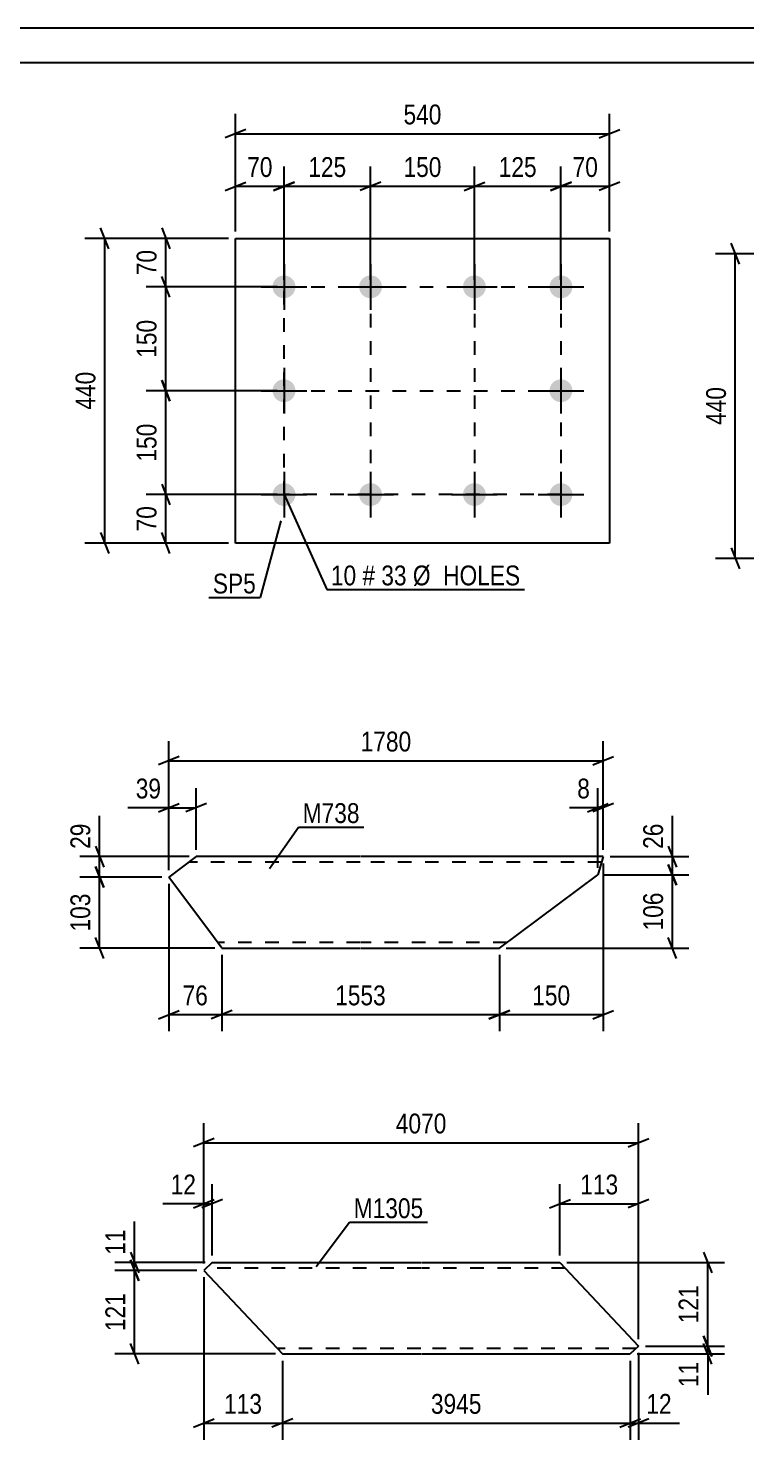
# Model space of a CAD drawing. Header units: millimetres. Extents: x 0 to 594, y 0 to 420.
# Drawn here: x 203.4 to 307, y 216.1 to 420 of the extents above; entities that cross this region are included whole.
import ezdxf

# ---------------------------------------------------------------- set-up
doc = ezdxf.new("R2010")
doc.units = ezdxf.units.MM
doc.linetypes.add('DXK_LINE_DOT2', pattern=[3.9198, 1.9599, -1.9599])
doc.styles.add('Arial Narrow', font='ARIALN.TTF', dxfattribs={"height": 0.2})

# ---------------------------------------------------------------- blocks, each defined once
blk = doc.blocks.new('Unknown-761556727-1163')
at = {"color": 5, "linetype": 'Continuous'}
for p, q in [((594, 420), (0, 420)), ((589, 415), (5, 415))]:
    blk.add_line(p, q, dxfattribs=at)
blk = doc.blocks.new('Part-761556727-6976 - 6975')
at = {"color": 2, "linetype": 'Continuous'}
for p, q in [((229.91, 241.75), (228.71, 240.61)), ((228.71, 240.61), (240.06, 228.55)), ((229.91, 241.75), (260.06, 241.75)), ((260.16, 241.75), (280.16, 241.75)), ((280.16, 241.75), (291.51, 229.68)), ((240.06, 228.55), (260.06, 228.55)), ((260.16, 228.55), (290.3, 228.55)), ((291.51, 229.68), (290.3, 228.55))]:
    blk.add_line(p, q, dxfattribs=at)
at = {"color": 7, "linetype": 'DXK_LINE_DOT2'}
for p, q in [((260.06, 240.95), (229.06, 240.95)), ((280.91, 240.95), (260.16, 240.95)), ((260.06, 229.35), (239.3, 229.35)), ((291.15, 229.35), (260.16, 229.35))]:
    blk.add_line(p, q, dxfattribs=at)
blk = doc.blocks.new('Part-761556727-6948 - 6946')
at = {"color": 2, "linetype": 'Continuous'}
for p, q in [((227.6, 300.36), (223.66, 297.42)), ((251.3, 300.36), (227.6, 300.36)), ((286.39, 300.36), (251.4, 300.36)), ((286.39, 300.36), (285.61, 297.73)), ((271.4, 287.16), (285.61, 297.73)), ((230.11, 288.76), (223.66, 297.42)), ((231.3, 287.16), (230.11, 288.76)), ((231.3, 287.16), (251.3, 287.16)), ((251.4, 287.16), (271.4, 287.16))]:
    blk.add_line(p, q, dxfattribs=at)
at = {"color": 7, "linetype": 'DXK_LINE_DOT2'}
for p, q in [((251.3, 299.56), (226.53, 299.56)), ((286.15, 299.56), (251.4, 299.56)), ((231.21, 287.28), (230.11, 288.76)), ((251.3, 287.96), (230.7, 287.96)), ((272.47, 287.96), (251.4, 287.96))]:
    blk.add_line(p, q, dxfattribs=at)
blk = doc.blocks.new('Part-761556727-7062 - 7061')
at = {"color": 2, "linetype": 'Continuous'}
for p, q in [((233.3, 345.65), (233.3, 389.65)), ((233.3, 389.65), (287.3, 389.65)), ((287.3, 389.65), (287.3, 345.65)), ((287.3, 345.65), (233.3, 345.65))]:
    blk.add_line(p, q, dxfattribs=at)
blk = doc.blocks.new('Bolt-761556727-7063 - 7061')
at = {"linetype": 'Continuous'}
for points in [[(240.3, 384.3, -1), (240.3, 381, -1)], [(252.8, 384.3, -1), (252.8, 381, -1)], [(267.8, 384.3, -1), (267.8, 381, -1)], [(280.3, 384.3, -1), (280.3, 381, -1)], [(240.3, 369.3, -1), (240.3, 366, -1)], [(280.3, 369.3, -1), (280.3, 366, -1)], [(240.3, 354.3, -1), (240.3, 351, -1)], [(252.8, 354.3, -1), (252.8, 351, -1)], [(267.8, 354.3, -1), (267.8, 351, -1)], [(280.3, 354.3, -1), (280.3, 351, -1)]]:
    blk.add_hatch(color=1, dxfattribs=at).paths.add_polyline_path(points)
at = {"color": 1, "linetype": 'Continuous'}
for p, q in [((240.3, 385.95), (240.3, 379.35)), ((252.8, 385.95), (252.8, 379.35)), ((267.8, 385.95), (267.8, 379.35)), ((280.3, 385.95), (280.3, 379.35)), ((237, 382.65), (243.6, 382.65)), ((249.5, 382.65), (256.1, 382.65)), ((264.5, 382.65), (271.1, 382.65)), ((277, 382.65), (283.6, 382.65)), ((240.3, 370.95), (240.3, 364.35)), ((280.3, 370.95), (280.3, 364.35)), ((237, 367.65), (243.6, 367.65)), ((277, 367.65), (283.6, 367.65)), ((240.3, 355.95), (240.3, 349.35)), ((252.8, 355.95), (252.8, 349.35)), ((267.8, 355.95), (267.8, 349.35)), ((280.3, 355.95), (280.3, 349.35)), ((237, 352.65), (243.6, 352.65)), ((249.5, 352.65), (256.1, 352.65)), ((264.5, 352.65), (271.1, 352.65)), ((277, 352.65), (283.6, 352.65))]:
    blk.add_line(p, q, dxfattribs=at)
blk = doc.blocks.new('Rectangle-761556727-11218 - 7061')
at = {"color": 1, "linetype": 'DXK_LINE_DOT2'}
blk.add_lwpolyline([(240.3, 382.65), (280.3, 382.65), (280.3, 352.65), (240.3, 352.65), (240.3, 382.65)], close=True, dxfattribs=at)
blk = doc.blocks.new('Line-761556727-11228 - 7061')
at = {"color": 1, "linetype": 'DXK_LINE_DOT2'}
blk.add_line((252.8, 382.65), (252.8, 352.65), dxfattribs=at)
blk = doc.blocks.new('Line-761556727-11235 - 7061')
at = {"color": 1, "linetype": 'DXK_LINE_DOT2'}
blk.add_line((267.8, 382.65), (267.8, 352.65), dxfattribs=at)
blk = doc.blocks.new('Line-761556727-11242 - 7061')
at = {"color": 1, "linetype": 'DXK_LINE_DOT2'}
blk.add_line((240.3, 367.65), (280.3, 367.65), dxfattribs=at)
blk = doc.blocks.new('StraightDimension-761556727-7347 - 6975')
at = {"color": 7, "linetype": 'Continuous'}
for p, q in [((228.71, 241.61), (228.71, 261.89)), ((291.51, 230.68), (291.51, 261.89)), ((230.21, 259.64), (227.21, 258.44)), ((228.71, 259.04), (291.51, 259.04)), ((290.01, 258.44), (293.01, 259.64))]:
    blk.add_line(p, q, dxfattribs=at)
at = {"color": 0}
blk.add_wipeout([(264.36, 259.79), (264.36, 263.99), (255.85, 263.99), (255.85, 259.79)], dxfattribs=at)
at = {"color": 3, "style": 'Arial Narrow'}
blk.add_text('4070', height=2.863, dxfattribs=at).set_placement((256.45, 260.39))
blk = doc.blocks.new('StraightDimension-761556727-7323 - 6975')
at = {"color": 7, "linetype": 'Continuous'}
for p, q in [((280.16, 242.75), (280.16, 253.08)), ((291.51, 230.68), (291.51, 253.08)), ((278.66, 249.63), (281.66, 250.83)), ((293.01, 250.83), (290.01, 249.63)), ((280.16, 250.23), (291.51, 250.23))]:
    blk.add_line(p, q, dxfattribs=at)
at = {"color": 0}
blk.add_wipeout([(289.17, 250.98), (289.17, 255.18), (282.49, 255.18), (282.49, 250.98)], dxfattribs=at)
at = {"color": 3, "style": 'Arial Narrow'}
blk.add_text('113', height=2.863, dxfattribs=at).set_placement((283.09, 251.58))
blk = doc.blocks.new('StraightDimension-761556727-11979 - 6975')
at = {"color": 7, "linetype": 'Continuous'}
for p, q in [((228.71, 239.61), (228.71, 216.15)), ((240.06, 227.55), (240.06, 216.15)), ((227.21, 217.95), (230.21, 219.15)), ((228.71, 218.55), (240.06, 218.55)), ((241.56, 219.15), (238.56, 217.95))]:
    blk.add_line(p, q, dxfattribs=at)
at = {"color": 0}
blk.add_wipeout([(237.72, 219.3), (237.72, 223.5), (231.04, 223.5), (231.04, 219.3)], dxfattribs=at)
at = {"color": 3, "style": 'Arial Narrow'}
blk.add_text('113', height=2.863, dxfattribs=at).set_placement((231.64, 219.9))
blk = doc.blocks.new('StraightDimension-761556727-11759 - 6975')
at = {"color": 7, "linetype": 'Continuous'}
for p, q in [((218.11, 243.25), (219.31, 240.25)), ((228.91, 241.75), (215.86, 241.75)), ((227.71, 240.61), (215.86, 240.61)), ((219.31, 239.11), (218.11, 242.11)), ((218.71, 240.61), (218.71, 241.75))]:
    blk.add_line(p, q, dxfattribs=at)
at = {"color": 0}
blk.add_wipeout([(217.96, 247.13), (213.76, 247.13), (213.76, 242.27), (217.96, 242.27)], dxfattribs=at)
at = {"color": 7, "linetype": 'Continuous'}
blk.add_line((218.71, 241.75), (218.71, 247.65), dxfattribs=at)
blk.add_line((218.71, 241.75), (218.71, 247.65), dxfattribs=at)
at = {"color": 3, "style": 'Arial Narrow'}
blk.add_text('11', height=2.863, rotation=90.0002, dxfattribs=at).set_placement((217.36, 242.87))
blk = doc.blocks.new('StraightDimension-761556727-11760 - 6975')
at = {"color": 7, "linetype": 'Continuous'}
for p, q in [((227.71, 240.61), (215.86, 240.61)), ((218.11, 242.11), (219.31, 239.11)), ((218.71, 228.55), (218.71, 240.61)), ((239.06, 228.55), (215.86, 228.55)), ((219.31, 227.05), (218.11, 230.05))]:
    blk.add_line(p, q, dxfattribs=at)
at = {"color": 0}
blk.add_wipeout([(217.96, 237.92), (213.76, 237.92), (213.76, 231.24), (217.96, 231.24)], dxfattribs=at)
at = {"color": 3, "style": 'Arial Narrow'}
blk.add_text('121', height=2.863, rotation=90.0002, dxfattribs=at).set_placement((217.36, 231.84))
blk = doc.blocks.new('StraightDimension-761556727-7327 - 6975')
at = {"color": 7, "linetype": 'Continuous'}
for p, q in [((228.71, 241.61), (228.71, 253.08)), ((229.91, 242.75), (229.91, 253.08)), ((227.21, 249.63), (230.21, 250.83)), ((231.41, 250.83), (228.41, 249.63)), ((228.71, 250.23), (229.91, 250.23))]:
    blk.add_line(p, q, dxfattribs=at)
at = {"color": 0}
blk.add_wipeout([(228.18, 250.98), (228.18, 255.18), (223.33, 255.18), (223.33, 250.98)], dxfattribs=at)
at = {"color": 7, "linetype": 'Continuous'}
blk.add_line((228.71, 250.23), (222.8, 250.23), dxfattribs=at)
blk.add_line((228.71, 250.23), (222.8, 250.23), dxfattribs=at)
at = {"color": 3, "style": 'Arial Narrow'}
blk.add_text('12', height=2.863, dxfattribs=at).set_placement((223.93, 251.58))
blk = doc.blocks.new('StraightDimension-761556727-11886 - 6975')
at = {"color": 7, "linetype": 'Continuous'}
for p, q in [((300.91, 243.25), (302.11, 240.25)), ((281.16, 241.75), (303.91, 241.75)), ((301.51, 229.68), (301.51, 241.75)), ((302.11, 228.18), (300.91, 231.18)), ((292.51, 229.68), (303.91, 229.68))]:
    blk.add_line(p, q, dxfattribs=at)
at = {"color": 0}
blk.add_wipeout([(300.76, 239.05), (296.56, 239.05), (296.56, 232.37), (300.76, 232.37)], dxfattribs=at)
at = {"color": 3, "style": 'Arial Narrow'}
blk.add_text('121', height=2.863, rotation=90.0002, dxfattribs=at).set_placement((300.16, 232.97))
blk = doc.blocks.new('StraightDimension-761556727-11887 - 6975')
at = {"color": 7, "linetype": 'Continuous'}
for p, q in [((300.91, 231.18), (302.11, 228.18)), ((291.3, 228.55), (303.91, 228.55)), ((292.51, 229.68), (303.91, 229.68)), ((302.11, 227.05), (300.91, 230.05)), ((301.51, 228.55), (301.51, 229.68))]:
    blk.add_line(p, q, dxfattribs=at)
at = {"color": 0}
blk.add_wipeout([(300.76, 228.02), (296.56, 228.02), (296.56, 223.16), (300.76, 223.16)], dxfattribs=at)
at = {"color": 7, "linetype": 'Continuous'}
blk.add_line((301.51, 228.55), (301.51, 222.64), dxfattribs=at)
blk.add_line((301.51, 228.55), (301.51, 222.64), dxfattribs=at)
at = {"color": 3, "style": 'Arial Narrow'}
blk.add_text('11', height=2.863, rotation=90.0002, dxfattribs=at).set_placement((300.16, 223.76))
blk = doc.blocks.new('StraightDimension-761556727-11977 - 6975')
at = {"color": 7, "linetype": 'Continuous'}
for p, q in [((291.51, 228.68), (291.51, 216.15)), ((290.3, 227.55), (290.3, 216.15)), ((288.8, 217.95), (291.8, 219.15)), ((293.01, 219.15), (290.01, 217.95)), ((290.3, 218.55), (291.51, 218.55))]:
    blk.add_line(p, q, dxfattribs=at)
at = {"color": 0}
blk.add_wipeout([(296.89, 219.3), (296.89, 223.5), (292.03, 223.5), (292.03, 219.3)], dxfattribs=at)
at = {"color": 7, "linetype": 'Continuous'}
blk.add_line((291.51, 218.55), (297.41, 218.55), dxfattribs=at)
blk.add_line((291.51, 218.55), (297.41, 218.55), dxfattribs=at)
at = {"color": 3, "style": 'Arial Narrow'}
blk.add_text('12', height=2.863, dxfattribs=at).set_placement((292.63, 219.9))
blk = doc.blocks.new('StraightDimension-761556727-11978 - 6975')
at = {"color": 7, "linetype": 'Continuous'}
for p, q in [((240.06, 227.55), (240.06, 216.15)), ((290.3, 227.55), (290.3, 216.15)), ((241.56, 219.15), (238.56, 217.95)), ((240.06, 218.55), (290.3, 218.55)), ((288.8, 217.95), (291.8, 219.15))]:
    blk.add_line(p, q, dxfattribs=at)
at = {"color": 0}
blk.add_wipeout([(269.44, 219.3), (269.44, 223.5), (260.92, 223.5), (260.92, 219.3)], dxfattribs=at)
at = {"color": 3, "style": 'Arial Narrow'}
blk.add_text('3945', height=2.863, dxfattribs=at).set_placement((261.52, 219.9))
blk = doc.blocks.new('StraightDimension-761556727-7195 - 6946')
at = {"color": 7, "linetype": 'Continuous'}
for p, q in [((223.66, 298.42), (223.66, 310.27)), ((227.6, 301.36), (227.6, 310.27)), ((222.16, 306.82), (225.16, 308.02)), ((229.1, 308.02), (226.1, 306.82)), ((223.66, 307.42), (227.6, 307.42))]:
    blk.add_line(p, q, dxfattribs=at)
at = {"color": 0}
blk.add_wipeout([(223.13, 308.17), (223.13, 312.37), (218.28, 312.37), (218.28, 308.17)], dxfattribs=at)
at = {"color": 7, "linetype": 'Continuous'}
blk.add_line((223.66, 307.42), (217.75, 307.42), dxfattribs=at)
blk.add_line((223.66, 307.42), (217.75, 307.42), dxfattribs=at)
at = {"color": 3, "style": 'Arial Narrow'}
blk.add_text('39', height=2.863, dxfattribs=at).set_placement((218.88, 308.77))
blk = doc.blocks.new('StraightDimension-761556727-7207 - 6946')
at = {"color": 7, "linetype": 'Continuous'}
for p, q in [((295.79, 301.86), (296.99, 298.86)), ((287.39, 300.36), (298.79, 300.36)), ((296.39, 297.73), (296.39, 300.36)), ((286.61, 297.73), (298.79, 297.73)), ((296.99, 296.23), (295.79, 299.23))]:
    blk.add_line(p, q, dxfattribs=at)
at = {"color": 0}
blk.add_wipeout([(295.64, 305.74), (291.44, 305.74), (291.44, 300.88), (295.64, 300.88)], dxfattribs=at)
at = {"color": 7, "linetype": 'Continuous'}
blk.add_line((296.39, 300.36), (296.39, 306.26), dxfattribs=at)
blk.add_line((296.39, 300.36), (296.39, 306.26), dxfattribs=at)
at = {"color": 3, "style": 'Arial Narrow'}
blk.add_text('26', height=2.863, rotation=90.0002, dxfattribs=at).set_placement((295.04, 301.48))
blk = doc.blocks.new('StraightDimension-761556727-7199 - 6946')
at = {"color": 7, "linetype": 'Continuous'}
for p, q in [((213.06, 301.86), (214.26, 298.86)), ((226.6, 300.36), (210.81, 300.36)), ((213.66, 297.42), (213.66, 300.36)), ((214.26, 295.92), (213.06, 298.92)), ((222.66, 297.42), (210.81, 297.42))]:
    blk.add_line(p, q, dxfattribs=at)
at = {"color": 0}
blk.add_wipeout([(212.91, 305.74), (208.71, 305.74), (208.71, 300.88), (212.91, 300.88)], dxfattribs=at)
at = {"color": 7, "linetype": 'Continuous'}
blk.add_line((213.66, 300.36), (213.66, 306.26), dxfattribs=at)
blk.add_line((213.66, 300.36), (213.66, 306.26), dxfattribs=at)
at = {"color": 3, "style": 'Arial Narrow'}
blk.add_text('29', height=2.863, rotation=90.0002, dxfattribs=at).set_placement((212.31, 301.48))
blk = doc.blocks.new('StraightDimension-761556727-7191 - 6946')
at = {"color": 7, "linetype": 'Continuous'}
for p, q in [((285.61, 298.73), (285.61, 310.27)), ((286.39, 301.36), (286.39, 310.27)), ((284.11, 306.82), (287.11, 308.02)), ((287.89, 308.02), (284.89, 306.82)), ((285.61, 307.42), (286.39, 307.42))]:
    blk.add_line(p, q, dxfattribs=at)
at = {"color": 0}
blk.add_wipeout([(285.08, 308.17), (285.08, 312.37), (282.05, 312.37), (282.05, 308.17)], dxfattribs=at)
at = {"color": 7, "linetype": 'Continuous'}
blk.add_line((285.61, 307.42), (281.53, 307.42), dxfattribs=at)
blk.add_line((285.61, 307.42), (281.53, 307.42), dxfattribs=at)
at = {"color": 3, "style": 'Arial Narrow'}
blk.add_text('8', height=2.86, dxfattribs=at).set_placement((282.65, 308.77))
blk = doc.blocks.new('StraightDimension-761556727-7208 - 6946')
at = {"color": 7, "linetype": 'Continuous'}
for p, q in [((286.61, 297.73), (298.79, 297.73)), ((295.79, 299.23), (296.99, 296.23)), ((296.39, 287.16), (296.39, 297.73)), ((296.99, 285.66), (295.79, 288.66)), ((272.4, 287.16), (298.79, 287.16))]:
    blk.add_line(p, q, dxfattribs=at)
at = {"color": 0}
blk.add_wipeout([(295.64, 295.79), (291.44, 295.79), (291.44, 289.1), (295.64, 289.1)], dxfattribs=at)
at = {"color": 3, "style": 'Arial Narrow'}
blk.add_text('106', height=2.863, rotation=90.0002, dxfattribs=at).set_placement((295.04, 289.7))
blk = doc.blocks.new('StraightDimension-761556727-7200 - 6946')
at = {"color": 7, "linetype": 'Continuous'}
for p, q in [((213.06, 298.92), (214.26, 295.92)), ((222.66, 297.42), (210.81, 297.42)), ((213.66, 287.16), (213.66, 297.42)), ((214.26, 285.66), (213.06, 288.66)), ((230.3, 287.16), (210.81, 287.16))]:
    blk.add_line(p, q, dxfattribs=at)
at = {"color": 0}
blk.add_wipeout([(212.91, 295.63), (208.71, 295.63), (208.71, 288.95), (212.91, 288.95)], dxfattribs=at)
at = {"color": 3, "style": 'Arial Narrow'}
blk.add_text('103', height=2.863, rotation=90.0002, dxfattribs=at).set_placement((212.31, 289.55))
blk = doc.blocks.new('StraightDimension-761556727-7215 - 6946')
at = {"color": 7, "linetype": 'Continuous'}
for p, q in [((223.66, 298.42), (223.66, 317.05)), ((286.39, 301.36), (286.39, 317.05)), ((225.16, 314.8), (222.16, 313.6)), ((223.66, 314.2), (286.39, 314.2)), ((284.89, 313.6), (287.89, 314.8))]:
    blk.add_line(p, q, dxfattribs=at)
at = {"color": 0}
blk.add_wipeout([(259.28, 314.95), (259.28, 319.15), (250.77, 319.15), (250.77, 314.95)], dxfattribs=at)
at = {"color": 3, "style": 'Arial Narrow'}
blk.add_text('1780', height=2.863, dxfattribs=at).set_placement((251.37, 315.55))
blk = doc.blocks.new('StraightDimension-761556727-11496 - 6946')
at = {"color": 7, "linetype": 'Continuous'}
for p, q in [((286.39, 299.36), (286.39, 275.14)), ((271.4, 286.16), (271.4, 275.14)), ((272.9, 278.14), (269.9, 276.94)), ((271.4, 277.54), (286.39, 277.54)), ((284.89, 276.94), (287.89, 278.14))]:
    blk.add_line(p, q, dxfattribs=at)
at = {"color": 0}
blk.add_wipeout([(282.24, 278.29), (282.24, 282.49), (275.55, 282.49), (275.55, 278.29)], dxfattribs=at)
at = {"color": 3, "style": 'Arial Narrow'}
blk.add_text('150', height=2.863, dxfattribs=at).set_placement((276.15, 278.89))
blk = doc.blocks.new('StraightDimension-761556727-11497 - 6946')
at = {"color": 7, "linetype": 'Continuous'}
for p, q in [((231.3, 286.16), (231.3, 275.14)), ((271.4, 286.16), (271.4, 275.14)), ((232.8, 278.14), (229.8, 276.94)), ((231.3, 277.54), (271.4, 277.54)), ((269.9, 276.94), (272.9, 278.14))]:
    blk.add_line(p, q, dxfattribs=at)
at = {"color": 0}
blk.add_wipeout([(255.61, 278.29), (255.61, 282.49), (247.09, 282.49), (247.09, 278.29)], dxfattribs=at)
at = {"color": 3, "style": 'Arial Narrow'}
blk.add_text('1553', height=2.863, dxfattribs=at).set_placement((247.69, 278.89))
blk = doc.blocks.new('StraightDimension-761556727-11498 - 6946')
at = {"color": 7, "linetype": 'Continuous'}
for p, q in [((223.66, 296.42), (223.66, 275.14)), ((231.3, 286.16), (231.3, 275.14)), ((222.16, 276.94), (225.16, 278.14)), ((223.66, 277.54), (231.3, 277.54)), ((232.8, 278.14), (229.8, 276.94))]:
    blk.add_line(p, q, dxfattribs=at)
at = {"color": 0}
blk.add_wipeout([(229.91, 278.29), (229.91, 282.49), (225.05, 282.49), (225.05, 278.29)], dxfattribs=at)
at = {"color": 3, "style": 'Arial Narrow'}
blk.add_text('76', height=2.863, dxfattribs=at).set_placement((225.65, 278.89))
blk = doc.blocks.new('StraightDimension-761556727-7469 - 7052')
at = {"color": 7, "linetype": 'Continuous'}
for p, q in [((323.39, 387.44), (302.63, 387.44)), ((306.08, 385.94), (304.88, 388.94)), ((305.48, 343.44), (305.48, 387.44)), ((304.88, 344.94), (306.08, 341.94)), ((323.39, 343.44), (302.63, 343.44))]:
    blk.add_line(p, q, dxfattribs=at)
at = {"color": 0}
blk.add_wipeout([(304.73, 368.78), (300.53, 368.78), (300.53, 362.1), (304.73, 362.1)], dxfattribs=at)
at = {"color": 3, "style": 'Arial Narrow'}
blk.add_text('440', height=2.863, rotation=90.0002, dxfattribs=at).set_placement((304.13, 362.7))
blk = doc.blocks.new('StraightDimension-761556727-7489 - 7061')
at = {"color": 7, "linetype": 'Continuous'}
for p, q in [((232.3, 389.65), (220.38, 389.65)), ((222.63, 391.15), (223.83, 388.15)), ((223.23, 382.65), (223.23, 389.65)), ((223.83, 381.15), (222.63, 384.15)), ((239.3, 382.65), (220.38, 382.65))]:
    blk.add_line(p, q, dxfattribs=at)
at = {"color": 0}
blk.add_wipeout([(222.48, 388.58), (218.28, 388.58), (218.28, 383.73), (222.48, 383.73)], dxfattribs=at)
at = {"color": 3, "style": 'Arial Narrow'}
blk.add_text('70', height=2.863, rotation=90.0002, dxfattribs=at).set_placement((221.88, 384.33))
blk = doc.blocks.new('StraightDimension-761556727-7490 - 7061')
at = {"color": 7, "linetype": 'Continuous'}
for p, q in [((223.83, 381.15), (222.63, 384.15)), ((239.3, 382.65), (220.38, 382.65)), ((223.23, 367.65), (223.23, 382.65)), ((222.63, 369.15), (223.83, 366.15)), ((239.3, 367.65), (220.38, 367.65))]:
    blk.add_line(p, q, dxfattribs=at)
at = {"color": 0}
blk.add_wipeout([(222.48, 378.5), (218.28, 378.5), (218.28, 371.81), (222.48, 371.81)], dxfattribs=at)
at = {"color": 3, "style": 'Arial Narrow'}
blk.add_text('150', height=2.863, rotation=90.0002, dxfattribs=at).set_placement((221.88, 372.41))
blk = doc.blocks.new('StraightDimension-761556727-7491 - 7061')
at = {"color": 7, "linetype": 'Continuous'}
for p, q in [((223.83, 366.15), (222.63, 369.15)), ((239.3, 367.65), (220.38, 367.65)), ((223.23, 352.65), (223.23, 367.65)), ((222.63, 354.15), (223.83, 351.15)), ((239.3, 352.65), (220.38, 352.65))]:
    blk.add_line(p, q, dxfattribs=at)
at = {"color": 0}
blk.add_wipeout([(222.48, 363.5), (218.28, 363.5), (218.28, 356.81), (222.48, 356.81)], dxfattribs=at)
at = {"color": 3, "style": 'Arial Narrow'}
blk.add_text('150', height=2.863, rotation=90.0002, dxfattribs=at).set_placement((221.88, 357.41))
blk = doc.blocks.new('StraightDimension-761556727-7492 - 7061')
at = {"color": 7, "linetype": 'Continuous'}
for p, q in [((222.63, 354.15), (223.83, 351.15)), ((239.3, 352.65), (220.38, 352.65)), ((223.23, 345.65), (223.23, 352.65)), ((223.83, 344.15), (222.63, 347.15)), ((232.3, 345.65), (220.38, 345.65))]:
    blk.add_line(p, q, dxfattribs=at)
at = {"color": 0}
blk.add_wipeout([(222.48, 351.58), (218.28, 351.58), (218.28, 346.73), (222.48, 346.73)], dxfattribs=at)
at = {"color": 3, "style": 'Arial Narrow'}
blk.add_text('70', height=2.863, rotation=90.0002, dxfattribs=at).set_placement((221.88, 347.33))
blk = doc.blocks.new('StraightDimension-761556727-7505 - 7061')
at = {"color": 7, "linetype": 'Continuous'}
for p, q in [((232.3, 389.65), (211.55, 389.65)), ((215, 388.15), (213.8, 391.15)), ((214.4, 345.65), (214.4, 389.65)), ((213.8, 347.15), (215, 344.15)), ((232.3, 345.65), (211.55, 345.65))]:
    blk.add_line(p, q, dxfattribs=at)
at = {"color": 0}
blk.add_wipeout([(213.65, 371), (209.45, 371), (209.45, 364.31), (213.65, 364.31)], dxfattribs=at)
at = {"color": 3, "style": 'Arial Narrow'}
blk.add_text('440', height=2.863, rotation=90.0002, dxfattribs=at).set_placement((213.05, 364.91))
blk = doc.blocks.new('StraightDimension-761556727-7509 - 7061')
at = {"color": 7, "linetype": 'Continuous'}
for p, q in [((280.3, 383.65), (280.3, 400.02)), ((287.3, 390.65), (287.3, 400.02)), ((278.8, 396.57), (281.8, 397.77)), ((288.8, 397.77), (285.8, 396.57)), ((280.3, 397.17), (287.3, 397.17))]:
    blk.add_line(p, q, dxfattribs=at)
at = {"color": 0}
blk.add_wipeout([(286.23, 397.92), (286.23, 402.12), (281.38, 402.12), (281.38, 397.92)], dxfattribs=at)
at = {"color": 3, "style": 'Arial Narrow'}
blk.add_text('70', height=2.863, dxfattribs=at).set_placement((281.98, 398.52))
blk = doc.blocks.new('StraightDimension-761556727-7510 - 7061')
at = {"color": 7, "linetype": 'Continuous'}
for p, q in [((267.8, 383.65), (267.8, 400.02)), ((280.3, 383.65), (280.3, 400.02)), ((266.3, 396.57), (269.3, 397.77)), ((281.8, 397.77), (278.8, 396.57)), ((267.8, 397.17), (280.3, 397.17))]:
    blk.add_line(p, q, dxfattribs=at)
at = {"color": 0}
blk.add_wipeout([(277.4, 397.92), (277.4, 402.12), (270.71, 402.12), (270.71, 397.92)], dxfattribs=at)
at = {"color": 3, "style": 'Arial Narrow'}
blk.add_text('125', height=2.863, dxfattribs=at).set_placement((271.31, 398.52))
blk = doc.blocks.new('StraightDimension-761556727-7511 - 7061')
at = {"color": 7, "linetype": 'Continuous'}
for p, q in [((252.8, 383.65), (252.8, 400.02)), ((267.8, 383.65), (267.8, 400.02)), ((254.3, 397.77), (251.3, 396.57)), ((266.3, 396.57), (269.3, 397.77)), ((252.8, 397.17), (267.8, 397.17))]:
    blk.add_line(p, q, dxfattribs=at)
at = {"color": 0}
blk.add_wipeout([(263.65, 397.92), (263.65, 402.12), (256.96, 402.12), (256.96, 397.92)], dxfattribs=at)
at = {"color": 3, "style": 'Arial Narrow'}
blk.add_text('150', height=2.863, dxfattribs=at).set_placement((257.56, 398.52))
blk = doc.blocks.new('StraightDimension-761556727-7512 - 7061')
at = {"color": 7, "linetype": 'Continuous'}
for p, q in [((240.3, 383.65), (240.3, 400.02)), ((252.8, 383.65), (252.8, 400.02)), ((238.8, 396.57), (241.8, 397.77)), ((254.3, 397.77), (251.3, 396.57)), ((240.3, 397.17), (252.8, 397.17))]:
    blk.add_line(p, q, dxfattribs=at)
at = {"color": 0}
blk.add_wipeout([(249.9, 397.92), (249.9, 402.12), (243.21, 402.12), (243.21, 397.92)], dxfattribs=at)
at = {"color": 3, "style": 'Arial Narrow'}
blk.add_text('125', height=2.863, dxfattribs=at).set_placement((243.81, 398.52))
blk = doc.blocks.new('StraightDimension-761556727-7513 - 7061')
at = {"color": 7, "linetype": 'Continuous'}
for p, q in [((233.3, 390.65), (233.3, 400.02)), ((240.3, 383.65), (240.3, 400.02)), ((231.8, 396.57), (234.8, 397.77)), ((241.8, 397.77), (238.8, 396.57)), ((233.3, 397.17), (240.3, 397.17))]:
    blk.add_line(p, q, dxfattribs=at)
at = {"color": 0}
blk.add_wipeout([(239.23, 397.92), (239.23, 402.12), (234.38, 402.12), (234.38, 397.92)], dxfattribs=at)
at = {"color": 3, "style": 'Arial Narrow'}
blk.add_text('70', height=2.863, dxfattribs=at).set_placement((234.98, 398.52))
blk = doc.blocks.new('StraightDimension-761556727-7529 - 7061')
at = {"color": 7, "linetype": 'Continuous'}
for p, q in [((233.3, 390.65), (233.3, 407.62)), ((287.3, 390.65), (287.3, 407.62)), ((234.8, 405.37), (231.8, 404.17)), ((233.3, 404.77), (287.3, 404.77)), ((285.8, 404.17), (288.8, 405.37))]:
    blk.add_line(p, q, dxfattribs=at)
at = {"color": 0}
blk.add_wipeout([(263.65, 405.52), (263.65, 409.72), (256.96, 409.72), (256.96, 405.52)], dxfattribs=at)
at = {"color": 3, "style": 'Arial Narrow'}
blk.add_text('540', height=2.863, dxfattribs=at).set_placement((257.56, 406.12))
blk = doc.blocks.new('Mark-761556727-7671 - 6975')
at = {"color": 0}
blk.add_wipeout([(260.42, 248.15), (260.42, 251.15), (250.37, 251.15), (250.37, 248.15)], dxfattribs=at)
blk.add_wipeout([(260.42, 248.15), (260.42, 251.15), (250.37, 251.15), (250.37, 248.15)], dxfattribs=at)
at = {"color": 30, "linetype": 'Continuous'}
for p, q in [((244.94, 241.18), (249.77, 247.55)), ((249.77, 247.55), (261.02, 247.55))]:
    blk.add_line(p, q, dxfattribs=at)
at = {"color": 3, "style": 'Arial Narrow'}
blk.add_text('M1305', height=2.863, dxfattribs=at).set_placement((250.37, 248.15))
blk = doc.blocks.new('Mark-761556727-7659 - 6946')
at = {"color": 0}
blk.add_wipeout([(251.22, 305.22), (251.22, 308.22), (243, 308.22), (243, 305.22)], dxfattribs=at)
blk.add_wipeout([(251.22, 305.22), (251.22, 308.22), (243, 308.22), (243, 305.22)], dxfattribs=at)
at = {"color": 30, "linetype": 'Continuous'}
for p, q in [((238.18, 298.67), (242.4, 304.62)), ((242.4, 304.62), (251.82, 304.62))]:
    blk.add_line(p, q, dxfattribs=at)
at = {"color": 3, "style": 'Arial Narrow'}
blk.add_text('M738', height=2.863, dxfattribs=at).set_placement((243, 305.22))
blk = doc.blocks.new('Mark-761556727-7697 - 7061')
at = {"color": 0}
blk.add_wipeout([(236.23, 338.37), (236.23, 341.37), (230.02, 341.37), (230.02, 338.37)], dxfattribs=at)
blk.add_wipeout([(236.23, 338.37), (236.23, 341.37), (230.02, 341.37), (230.02, 338.37)], dxfattribs=at)
at = {"color": 30, "linetype": 'Continuous'}
for p in [(239.84, 348.85), (229.42, 337.77)]:
    blk.add_line(p, (236.83, 337.77), dxfattribs=at)
at = {"color": 3, "style": 'Arial Narrow'}
blk.add_text('SP5', height=2.863, dxfattribs=at).set_placement((230.02, 338.37))
blk = doc.blocks.new('Mark-761556727-7700 - 7061')
at = {"color": 0}
blk.add_wipeout([(250.73, 339.54), (250.73, 342.54), (247.07, 342.54), (247.07, 339.54)], dxfattribs=at)
blk.add_wipeout([(250.73, 339.54), (250.73, 342.54), (247.07, 342.54), (247.07, 339.54)], dxfattribs=at)
at = {"color": 7, "linetype": 'Continuous'}
blk.add_line((240.3, 352.65), (246.47, 338.94), dxfattribs=at)
at = {"color": 3, "style": 'Arial Narrow'}
blk.add_text('10', height=2.863, dxfattribs=at).set_placement((247.07, 339.54))
at = {"color": 0}
blk.add_wipeout([(253.45, 339.54), (253.45, 342.54), (251.63, 342.54), (251.63, 339.54)], dxfattribs=at)
blk.add_wipeout([(253.45, 339.54), (253.45, 342.54), (251.63, 342.54), (251.63, 339.54)], dxfattribs=at)
blk.add_wipeout([(258.01, 339.54), (258.01, 342.54), (254.35, 342.54), (254.35, 339.54)], dxfattribs=at)
blk.add_wipeout([(258.01, 339.54), (258.01, 342.54), (254.35, 342.54), (254.35, 339.54)], dxfattribs=at)
at = {"color": 3, "style": 'Arial Narrow'}
for s, height, p in [('#', 2.86, (251.63, 339.54)), ('33', 2.863, (254.35, 339.54))]:
    blk.add_text(s, height=height, dxfattribs=at).set_placement(p)
at = {"color": 0}
blk.add_wipeout([(274.44, 339.54), (274.44, 342.54), (258.91, 342.54), (258.91, 339.54)], dxfattribs=at)
blk.add_wipeout([(274.44, 339.54), (274.44, 342.54), (258.91, 342.54), (258.91, 339.54)], dxfattribs=at)
at = {"color": 7, "linetype": 'Continuous'}
blk.add_line((246.47, 338.94), (275.04, 338.94), dxfattribs=at)
at = {"color": 3, "style": 'Arial Narrow'}
blk.add_text('Ø  HOLES', height=2.863, dxfattribs=at).set_placement((258.91, 339.54))

msp = doc.modelspace()

# ---------------------------------------------------------------- block references
for name in ['Unknown-761556727-1163', 'Part-761556727-7062 - 7061', 'Bolt-761556727-7063 - 7061', 'Rectangle-761556727-11218 - 7061', 'Line-761556727-11228 - 7061', 'Line-761556727-11235 - 7061', 'Line-761556727-11242 - 7061', 'Part-761556727-6948 - 6946', 'Part-761556727-6976 - 6975']:
    msp.add_blockref(name, (0, 0))

# ---------------------------------------------------------------- next in the draw order: block references
for name in ['StraightDimension-761556727-7509 - 7061', 'StraightDimension-761556727-7489 - 7061', 'StraightDimension-761556727-7469 - 7052', 'StraightDimension-761556727-7195 - 6946', 'StraightDimension-761556727-7207 - 6946', 'StraightDimension-761556727-7347 - 6975']:
    msp.add_blockref(name, (0, 0))

# ---------------------------------------------------------------- next in the draw order: block references
for name in ['StraightDimension-761556727-7510 - 7061', 'StraightDimension-761556727-7490 - 7061', 'StraightDimension-761556727-7191 - 6946', 'StraightDimension-761556727-7199 - 6946', 'StraightDimension-761556727-7323 - 6975', 'Mark-761556727-7671 - 6975', 'StraightDimension-761556727-11979 - 6975']:
    msp.add_blockref(name, (0, 0))

# ---------------------------------------------------------------- next in the draw order: block references
for name in ['StraightDimension-761556727-7511 - 7061', 'StraightDimension-761556727-7491 - 7061', 'StraightDimension-761556727-7200 - 6946', 'StraightDimension-761556727-7208 - 6946', 'StraightDimension-761556727-11759 - 6975', 'StraightDimension-761556727-11886 - 6975']:
    msp.add_blockref(name, (0, 0))

# ---------------------------------------------------------------- next in the draw order: block references
for name in ['StraightDimension-761556727-7512 - 7061', 'StraightDimension-761556727-7492 - 7061', 'StraightDimension-761556727-7215 - 6946', 'StraightDimension-761556727-11760 - 6975', 'StraightDimension-761556727-11887 - 6975']:
    msp.add_blockref(name, (0, 0))

# ---------------------------------------------------------------- next in the draw order: block references
for name in ['StraightDimension-761556727-7505 - 7061', 'Mark-761556727-7659 - 6946', 'StraightDimension-761556727-11496 - 6946', 'StraightDimension-761556727-7327 - 6975', 'StraightDimension-761556727-11977 - 6975']:
    msp.add_blockref(name, (0, 0))

# ---------------------------------------------------------------- next in the draw order: block references
for name in ['StraightDimension-761556727-7513 - 7061', 'Mark-761556727-7697 - 7061', 'StraightDimension-761556727-11497 - 6946', 'StraightDimension-761556727-11978 - 6975']:
    msp.add_blockref(name, (0, 0))

# ---------------------------------------------------------------- next in the draw order: block references
for name in ['StraightDimension-761556727-7529 - 7061', 'Mark-761556727-7700 - 7061', 'StraightDimension-761556727-11498 - 6946']:
    msp.add_blockref(name, (0, 0))

doc.saveas('drawing.dxf')
